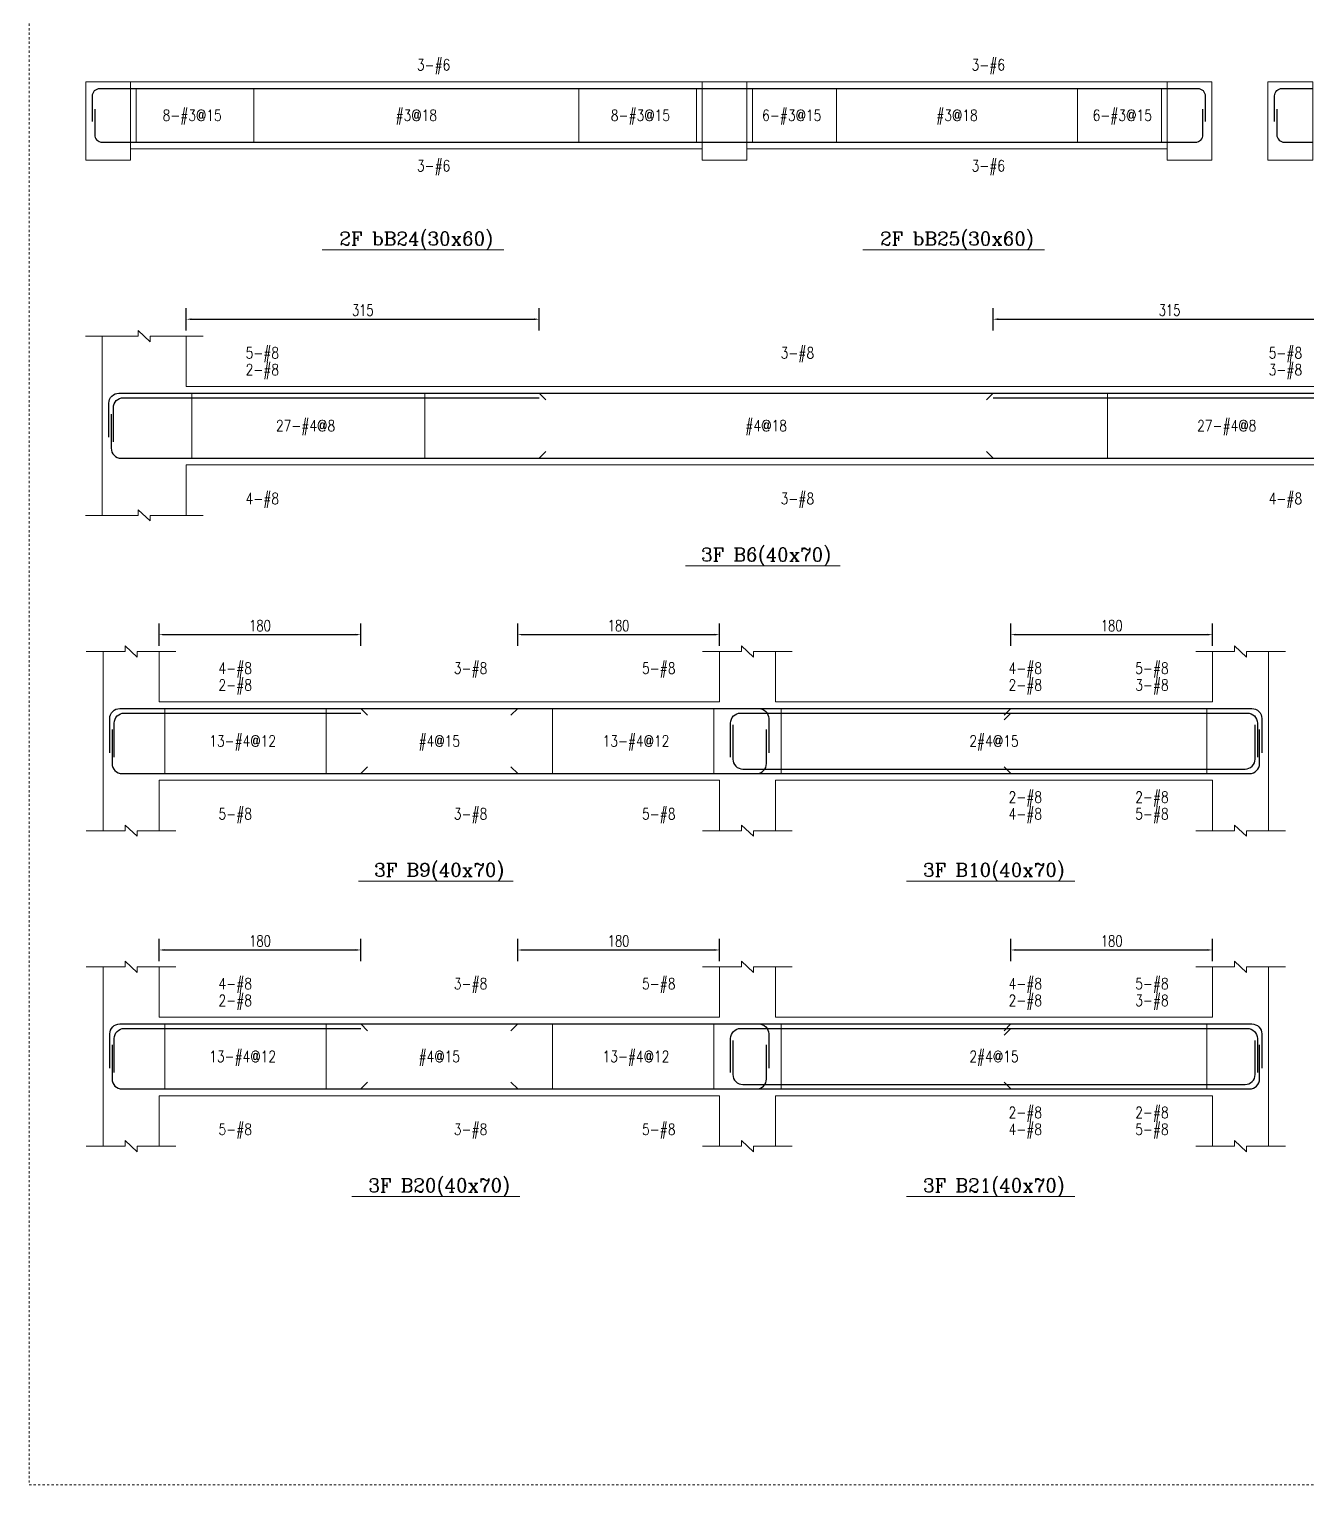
# Model space of a CAD drawing. Header units: millimetres. Extents: x 50 to 17750, y -6050 to -1000.
# Drawn here: x 3600 to 4740, y -3500 to -2201 of the extents above; entities that cross this region are included whole.
import ezdxf
from ezdxf.enums import TextEntityAlignment as Align

# ---------------------------------------------------------------- set-up
doc = ezdxf.new("R2010")
doc.units = ezdxf.units.MM
doc.linetypes.add('DOT', pattern=[4, 2, -2])
for name, color, linetype in [('主筋文字', 3, 'Continuous'), ('主筋文字引線', 3, 'Continuous'), ('主筋線', 1, 'Continuous'), ('剪力筋文字', 3, 'Continuous'), ('剪力筋文字引線', 3, 'Continuous'), ('剪力筋線', 3, 'Continuous'), ('圖框', 132, 'DOT'), ('尺寸標註-字串', 4, 'Continuous'), ('梁柱截斷記號', 3, 'Continuous'), ('梁跨名稱', 3, 'Continuous'), ('梁跨名稱底線', 3, 'Continuous'), ('邊界線', 3, 'Continuous'), ('邊界線-梁支撐外線', 3, 'Continuous')]:
    doc.layers.add(name, color=color, linetype=linetype)
doc.styles.add('note', font='romans', dxfattribs={"width": 0.75, "height": 10})
doc.styles.add('romanc', font='romanc.shx', dxfattribs={"height": 0.2, "bigfont": 'chineset.shx'})
doc.styles.add('romans', font='romans.shx', dxfattribs={"height": 0.2, "bigfont": 'chineset.shx'})
doc.dimstyles.new('BeamRebarDim', dxfattribs={"dimtxt": 12, "dimasz": 4.5, "dimexe": 10, "dimexo": 1, "dimgap": 3, "dimtad": 1, "dimdec": 0, "dimdsep": 46, "dimtxsty": 'note', "dimcen": 2.5, "dimclrd": 256, "dimclre": 256, "dimclrt": 256, "dimadec": 0, "dimazin": 0, "dimtfac": 1, "dimtmove": 0, "dimatfit": 3, "dimfxl": 1, "dimtolj": 1, "dimarcsym": 0})

# ---------------------------------------------------------------- blocks, each defined once
blk = doc.blocks.new('*D50')
at = {"layer": 'Defpoints', "color": 0}
for p in [(4055.234375, -2459.765625), (3740.234375, -2470.765625), (4055.234375, -2470.765625)]:
    blk.add_point(p, dxfattribs=at)
at = {"layer": '尺寸標註-字串', "lineweight": -2}
for p, q in [((3740.234375, -2469.765625), (3740.234375, -2449.765625)), ((4055.234375, -2469.765625), (4055.234375, -2449.765625)), ((3744.734375, -2459.765625), (4050.734375, -2459.765625))]:
    blk.add_line(p, q, dxfattribs=at)
at = {"layer": '尺寸標註-字串'}
for points in [[(3744.734375, -2459.015625), (3744.734375, -2460.515625), (3740.234375, -2459.765625)], [(4050.734375, -2460.515625), (4050.734375, -2459.015625), (4055.234375, -2459.765625)]]:
    blk.add_solid(points, dxfattribs=at)
at = {"layer": '尺寸標註-字串', "insert": (3897.734375, -2451.720625), "char_height": 10, "attachment_point": 5, "style": 'note'}
blk.add_mtext('\\A1;315', dxfattribs=at)
blk = doc.blocks.new('*D51')
at = {"layer": 'Defpoints', "color": 0}
for p in [(4775.234375, -2459.765625), (4460.234375, -2470.765625), (4775.234375, -2470.765625)]:
    blk.add_point(p, dxfattribs=at)
at = {"layer": '尺寸標註-字串', "lineweight": -2}
for p, q in [((4460.234375, -2469.765625), (4460.234375, -2449.765625)), ((4775.234375, -2469.765625), (4775.234375, -2449.765625)), ((4464.734375, -2459.765625), (4770.734375, -2459.765625))]:
    blk.add_line(p, q, dxfattribs=at)
at = {"layer": '尺寸標註-字串'}
for points in [[(4464.734375, -2459.015625), (4464.734375, -2460.515625), (4460.234375, -2459.765625)], [(4770.734375, -2460.515625), (4770.734375, -2459.015625), (4775.234375, -2459.765625)]]:
    blk.add_solid(points, dxfattribs=at)
at = {"layer": '尺寸標註-字串', "insert": (4617.734375, -2451.720625), "char_height": 10, "attachment_point": 5, "style": 'note'}
blk.add_mtext('\\A1;315', dxfattribs=at)
blk = doc.blocks.new('*D56')
at = {"layer": 'Defpoints', "color": 0}
for p in [(3716, -2752.2), (3896, -2741.2), (3896, -2752.2)]:
    blk.add_point(p, dxfattribs=at)
at = {"layer": '尺寸標註-字串', "lineweight": -2}
for p, q in [((3716, -2751.2), (3716, -2731.2)), ((3896, -2751.2), (3896, -2731.2)), ((3720.5, -2741.2), (3891.5, -2741.2))]:
    blk.add_line(p, q, dxfattribs=at)
at = {"layer": '尺寸標註-字串'}
for points in [[(3720.5, -2740.5), (3720.5, -2742), (3716, -2741.2)], [(3891.5, -2742), (3891.5, -2740.5), (3896, -2741.2)]]:
    blk.add_solid(points, dxfattribs=at)
at = {"layer": '尺寸標註-字串', "insert": (3806, -2733.2), "char_height": 10, "attachment_point": 5, "style": 'note'}
blk.add_mtext('\\A1;180', dxfattribs=at)
blk = doc.blocks.new('*D57')
at = {"layer": 'Defpoints', "color": 0}
for p in [(4036, -2752.2), (4216, -2741.2), (4216, -2752.2)]:
    blk.add_point(p, dxfattribs=at)
at = {"layer": '尺寸標註-字串', "lineweight": -2}
for p, q in [((4036, -2751.2), (4036, -2731.2)), ((4216, -2751.2), (4216, -2731.2)), ((4040.5, -2741.2), (4211.5, -2741.2))]:
    blk.add_line(p, q, dxfattribs=at)
at = {"layer": '尺寸標註-字串'}
for points in [[(4040.5, -2740.5), (4040.5, -2742), (4036, -2741.2)], [(4211.5, -2742), (4211.5, -2740.5), (4216, -2741.2)]]:
    blk.add_solid(points, dxfattribs=at)
at = {"layer": '尺寸標註-字串', "insert": (4126, -2733.2), "char_height": 10, "attachment_point": 5, "style": 'note'}
blk.add_mtext('\\A1;180', dxfattribs=at)
blk = doc.blocks.new('*D58')
at = {"layer": 'Defpoints', "color": 0}
for p in [(4476, -2752.2), (4656, -2741.2), (4656, -2752.2)]:
    blk.add_point(p, dxfattribs=at)
at = {"layer": '尺寸標註-字串', "lineweight": -2}
for p, q in [((4476, -2751.2), (4476, -2731.2)), ((4656, -2751.2), (4656, -2731.2)), ((4480.5, -2741.2), (4651.5, -2741.2))]:
    blk.add_line(p, q, dxfattribs=at)
at = {"layer": '尺寸標註-字串'}
for points in [[(4480.5, -2740.5), (4480.5, -2742), (4476, -2741.2)], [(4651.5, -2742), (4651.5, -2740.5), (4656, -2741.2)]]:
    blk.add_solid(points, dxfattribs=at)
at = {"layer": '尺寸標註-字串', "insert": (4566, -2733.2), "char_height": 10, "attachment_point": 5, "style": 'note'}
blk.add_mtext('\\A1;180', dxfattribs=at)
blk = doc.blocks.new('*D63')
at = {"layer": 'Defpoints', "color": 0}
for p in [(3896.015625, -3022.65625), (3716.015625, -3033.65625), (3896.015625, -3033.65625)]:
    blk.add_point(p, dxfattribs=at)
at = {"layer": '尺寸標註-字串', "lineweight": -2}
for p, q in [((3716.015625, -3032.65625), (3716.015625, -3012.65625)), ((3896.015625, -3032.65625), (3896.015625, -3012.65625)), ((3720.515625, -3022.65625), (3891.515625, -3022.65625))]:
    blk.add_line(p, q, dxfattribs=at)
at = {"layer": '尺寸標註-字串'}
for points in [[(3720.515625, -3021.90625), (3720.515625, -3023.40625), (3716.015625, -3022.65625)], [(3891.515625, -3023.40625), (3891.515625, -3021.90625), (3896.015625, -3022.65625)]]:
    blk.add_solid(points, dxfattribs=at)
at = {"layer": '尺寸標註-字串', "insert": (3806.015625, -3014.61125), "char_height": 10, "attachment_point": 5, "style": 'note'}
blk.add_mtext('\\A1;180', dxfattribs=at)
blk = doc.blocks.new('*D64')
at = {"layer": 'Defpoints', "color": 0}
for p in [(4216.015625, -3022.65625), (4036.015625, -3033.65625), (4216.015625, -3033.65625)]:
    blk.add_point(p, dxfattribs=at)
at = {"layer": '尺寸標註-字串', "lineweight": -2}
for p, q in [((4036.015625, -3032.65625), (4036.015625, -3012.65625)), ((4216.015625, -3032.65625), (4216.015625, -3012.65625)), ((4040.515625, -3022.65625), (4211.515625, -3022.65625))]:
    blk.add_line(p, q, dxfattribs=at)
at = {"layer": '尺寸標註-字串'}
for points in [[(4040.515625, -3021.90625), (4040.515625, -3023.40625), (4036.015625, -3022.65625)], [(4211.515625, -3023.40625), (4211.515625, -3021.90625), (4216.015625, -3022.65625)]]:
    blk.add_solid(points, dxfattribs=at)
at = {"layer": '尺寸標註-字串', "insert": (4126.015625, -3014.61125), "char_height": 10, "attachment_point": 5, "style": 'note'}
blk.add_mtext('\\A1;180', dxfattribs=at)
blk = doc.blocks.new('*D65')
at = {"layer": 'Defpoints', "color": 0}
for p in [(4656.015625, -3022.65625), (4476.015625, -3033.65625), (4656.015625, -3033.65625)]:
    blk.add_point(p, dxfattribs=at)
at = {"layer": '尺寸標註-字串', "lineweight": -2}
for p, q in [((4476.015625, -3032.65625), (4476.015625, -3012.65625)), ((4656.015625, -3032.65625), (4656.015625, -3012.65625)), ((4480.515625, -3022.65625), (4651.515625, -3022.65625))]:
    blk.add_line(p, q, dxfattribs=at)
at = {"layer": '尺寸標註-字串'}
for points in [[(4480.515625, -3021.90625), (4480.515625, -3023.40625), (4476.015625, -3022.65625)], [(4651.515625, -3023.40625), (4651.515625, -3021.90625), (4656.015625, -3022.65625)]]:
    blk.add_solid(points, dxfattribs=at)
at = {"layer": '尺寸標註-字串', "insert": (4566.015625, -3014.61125), "char_height": 10, "attachment_point": 5, "style": 'note'}
blk.add_mtext('\\A1;180', dxfattribs=at)

msp = doc.modelspace()

# ---------------------------------------------------------------- linework, layer by layer
at = {"layer": '主筋文字引線', "lineweight": 5}
for points in [[(3933, -2253.8, 0, 1.5, 0), (3933, -2249.3, 0, 0, 0), (3933, -2232.8, 0, 0, 0), (3943, -2232.8, 0, 0, 0)], [(4428, -2253.8, 0, 1.5, 0), (4428, -2249.3, 0, 0, 0), (4428, -2232.8, 0, 0, 0), (4438, -2232.8, 0, 0, 0)], [(3933, -2301.8, 0, 1.5, 0), (3933, -2306.3, 0, 0, 0), (3933, -2322.8, 0, 0, 0), (3943, -2322.8, 0, 0, 0)], [(4428, -2301.8, 0, 1.5, 0), (4428, -2306.3, 0, 0, 0), (4428, -2322.8, 0, 0, 0), (4438, -2322.8, 0, 0, 0)], [(3780.2, -2525.8, 0, 1.5, 0), (3780.2, -2521.3, 0, 0, 0), (3780.2, -2489.8, 0, 0, 0), (3790.2, -2489.8, 0, 0, 0)], [(4257.7, -2525.8, 0, 1.5, 0), (4257.7, -2521.3, 0, 0, 0), (4257.7, -2489.8, 0, 0, 0), (4267.7, -2489.8, 0, 0, 0)], [(4690.2, -2525.8, 0, 1.5, 0), (4690.2, -2521.3, 0, 0, 0), (4690.2, -2489.8, 0, 0, 0), (4703.2, -2489.8, 0, 0, 0)], [(3780.2, -2529.8, 0, 1.5, 0), (3780.2, -2525.3, 0, 0, 0), (3780.2, -2504.8, 0, 0, 0), (3790.2, -2504.8, 0, 0, 0)], [(4690.2, -2529.8, 0, 1.5, 0), (4690.2, -2525.3, 0, 0, 0), (4690.2, -2504.8, 0, 0, 0), (4703.2, -2504.8, 0, 0, 0)], [(3780.2, -2583.8, 0, 1.5, 0), (3780.2, -2588.3, 0, 0, 0), (3780.2, -2619.8, 0, 0, 0), (3790.2, -2619.8, 0, 0, 0)], [(4257.7, -2583.8, 0, 1.5, 0), (4257.7, -2588.3, 0, 0, 0), (4257.7, -2619.8, 0, 0, 0), (4267.7, -2619.8, 0, 0, 0)], [(4690.2, -2583.8, 0, 1.5, 0), (4690.2, -2588.3, 0, 0, 0), (4690.2, -2619.8, 0, 0, 0), (4703.2, -2619.8, 0, 0, 0)], [(3756, -2807.2, 0, 1.5, 0), (3756, -2802.7, 0, 0, 0), (3756, -2771.2, 0, 0, 0), (3766, -2771.2, 0, 0, 0)], [(3966, -2807.2, 0, 1.5, 0), (3966, -2802.7, 0, 0, 0), (3966, -2771.2, 0, 0, 0), (3976, -2771.2, 0, 0, 0)], [(4131, -2807.2, 0, 1.5, 0), (4131, -2802.7, 0, 0, 0), (4131, -2771.2, 0, 0, 0), (4144, -2771.2, 0, 0, 0)], [(4461, -2807.2, 0, 1.5, 0), (4461, -2802.7, 0, 0, 0), (4461, -2771.2, 0, 0, 0), (4471, -2771.2, 0, 0, 0)], [(4571, -2807.2, 0, 1.5, 0), (4571, -2802.7, 0, 0, 0), (4571, -2771.2, 0, 0, 0), (4584, -2771.2, 0, 0, 0)], [(3756, -2811.2, 0, 1.5, 0), (3756, -2806.7, 0, 0, 0), (3756, -2786.2, 0, 0, 0), (3766, -2786.2, 0, 0, 0)], [(4461, -2811.2, 0, 1.5, 0), (4461, -2806.7, 0, 0, 0), (4461, -2786.2, 0, 0, 0), (4471, -2786.2, 0, 0, 0)], [(4571, -2811.2, 0, 1.5, 0), (4571, -2806.7, 0, 0, 0), (4571, -2786.2, 0, 0, 0), (4584, -2786.2, 0, 0, 0)], [(3756, -2865.2, 0, 1.5, 0), (3756, -2869.7, 0, 0, 0), (3756, -2901.2, 0, 0, 0), (3766, -2901.2, 0, 0, 0)], [(3966, -2865.2, 0, 1.5, 0), (3966, -2869.7, 0, 0, 0), (3966, -2901.2, 0, 0, 0), (3976, -2901.2, 0, 0, 0)], [(4131, -2865.2, 0, 1.5, 0), (4131, -2869.7, 0, 0, 0), (4131, -2901.2, 0, 0, 0), (4144, -2901.2, 0, 0, 0)], [(4461, -2861.2, 0, 1.5, 0), (4461, -2865.7, 0, 0, 0), (4461, -2886.2, 0, 0, 0), (4471, -2886.2, 0, 0, 0)], [(4461, -2865.2, 0, 1.5, 0), (4461, -2869.7, 0, 0, 0), (4461, -2901.2, 0, 0, 0), (4471, -2901.2, 0, 0, 0)], [(4571, -2861.2, 0, 1.5, 0), (4571, -2865.7, 0, 0, 0), (4571, -2886.2, 0, 0, 0), (4584, -2886.2, 0, 0, 0)], [(4571, -2865.2, 0, 1.5, 0), (4571, -2869.7, 0, 0, 0), (4571, -2901.2, 0, 0, 0), (4584, -2901.2, 0, 0, 0)], [(3756, -3088.7, 0, 1.5, 0), (3756, -3084.2, 0, 0, 0), (3756, -3052.7, 0, 0, 0), (3766, -3052.7, 0, 0, 0)], [(3966, -3088.7, 0, 1.5, 0), (3966, -3084.2, 0, 0, 0), (3966, -3052.7, 0, 0, 0), (3976, -3052.7, 0, 0, 0)], [(4131, -3088.7, 0, 1.5, 0), (4131, -3084.2, 0, 0, 0), (4131, -3052.7, 0, 0, 0), (4144, -3052.7, 0, 0, 0)], [(4461, -3088.7, 0, 1.5, 0), (4461, -3084.2, 0, 0, 0), (4461, -3052.7, 0, 0, 0), (4471, -3052.7, 0, 0, 0)], [(4571, -3088.7, 0, 1.5, 0), (4571, -3084.2, 0, 0, 0), (4571, -3052.7, 0, 0, 0), (4584, -3052.7, 0, 0, 0)], [(3756, -3092.7, 0, 1.5, 0), (3756, -3088.2, 0, 0, 0), (3756, -3067.7, 0, 0, 0), (3766, -3067.7, 0, 0, 0)], [(4461, -3092.7, 0, 1.5, 0), (4461, -3088.2, 0, 0, 0), (4461, -3067.7, 0, 0, 0), (4471, -3067.7, 0, 0, 0)], [(4571, -3092.7, 0, 1.5, 0), (4571, -3088.2, 0, 0, 0), (4571, -3067.7, 0, 0, 0), (4584, -3067.7, 0, 0, 0)], [(4461, -3142.7, 0, 1.5, 0), (4461, -3147.2, 0, 0, 0), (4461, -3167.7, 0, 0, 0), (4471, -3167.7, 0, 0, 0)], [(4571, -3142.7, 0, 1.5, 0), (4571, -3147.2, 0, 0, 0), (4571, -3167.7, 0, 0, 0), (4584, -3167.7, 0, 0, 0)], [(3756, -3146.7, 0, 1.5, 0), (3756, -3151.2, 0, 0, 0), (3756, -3182.7, 0, 0, 0), (3766, -3182.7, 0, 0, 0)], [(3966, -3146.7, 0, 1.5, 0), (3966, -3151.2, 0, 0, 0), (3966, -3182.7, 0, 0, 0), (3976, -3182.7, 0, 0, 0)], [(4131, -3146.7, 0, 1.5, 0), (4131, -3151.2, 0, 0, 0), (4131, -3182.7, 0, 0, 0), (4144, -3182.7, 0, 0, 0)], [(4461, -3146.7, 0, 1.5, 0), (4461, -3151.2, 0, 0, 0), (4461, -3182.7, 0, 0, 0), (4471, -3182.7, 0, 0, 0)], [(4571, -3146.7, 0, 1.5, 0), (4571, -3151.2, 0, 0, 0), (4571, -3182.7, 0, 0, 0), (4584, -3182.7, 0, 0, 0)]]:
    msp.add_lwpolyline(points, format="xyseb", dxfattribs=at)
at = {"layer": '主筋線', "lineweight": 30}
for points in [[(3656.5, -2283.4), (3656.5, -2260.5, -0.414214), (3663.2, -2253.8), (3690.5, -2253.8)], [(4615.5, -2253.8), (4642.8, -2253.8, -0.414214), (4649.5, -2260.5), (4649.5, -2283.4)], [(4711.4, -2283.4), (4711.4, -2260.5, -0.414214), (4718.1, -2253.8), (4745.4, -2253.8)], [(3658.5, -2272.2), (3658.5, -2295.1, 0.414214), (3665.2, -2301.8), (3690.5, -2301.8)], [(4615.5, -2301.8), (4640.8, -2301.8, 0.414214), (4647.5, -2295.1), (4647.5, -2272.2)], [(4713.4, -2272.2), (4713.4, -2295.1, 0.414214), (4720.1, -2301.8), (4745.4, -2301.8)], [(3671.2, -2565.1), (3671.2, -2534.7, -0.414214), (3680.1, -2525.8), (3740.2, -2525.8)], [(3675.2, -2569.1), (3675.2, -2538.7, -0.414214), (3684.1, -2529.8), (3740.2, -2529.8)], [(3673.2, -2544.4), (3673.2, -2574.9, 0.414214), (3682.1, -2583.8), (3740.2, -2583.8)], [(3672, -2846.6), (3672, -2816.1, -0.414214), (3680.9, -2807.2), (3716, -2807.2)], [(3676, -2850.6), (3676, -2820.1, -0.414214), (3684.9, -2811.2), (3716, -2811.2)], [(4216, -2807.2), (4251.1, -2807.2, -0.414214), (4260, -2816.1), (4260, -2846.6)], [(4226, -2850.6), (4226, -2820.1, -0.414214), (4234.9, -2811.2), (4266, -2811.2)], [(4656, -2807.2), (4691.1, -2807.2, -0.414214), (4700, -2816.1), (4700, -2846.6)], [(4656, -2811.2), (4687.1, -2811.2, -0.414214), (4696, -2820.1), (4696, -2850.6)], [(3674, -2825.8), (3674, -2856.3, 0.414214), (3682.9, -2865.2), (3716, -2865.2)], [(4216, -2865.2), (4249.1, -2865.2, 0.414214), (4258, -2856.3), (4258, -2825.8)], [(4228, -2821.8), (4228, -2852.3, 0.414214), (4236.9, -2861.2), (4266, -2861.2)], [(4656, -2861.2), (4685.1, -2861.2, 0.414214), (4694, -2852.3), (4694, -2821.8)], [(4656, -2865.2), (4689.1, -2865.2, 0.414214), (4698, -2856.3), (4698, -2825.8)], [(3672, -3128), (3672, -3097.5, -0.414214), (3680.9, -3088.7), (3716, -3088.7)], [(4216, -3088.7), (4251.1, -3088.7, -0.414214), (4260, -3097.5), (4260, -3128)], [(4656, -3088.7), (4691.1, -3088.7, -0.414214), (4700, -3097.5), (4700, -3128)], [(3676, -3132), (3676, -3101.5, -0.414214), (3684.9, -3092.7), (3716, -3092.7)], [(4226, -3132), (4226, -3101.5, -0.414214), (4234.9, -3092.7), (4266, -3092.7)], [(4228, -3103.3), (4228, -3133.8, 0.414214), (4236.9, -3142.7), (4266, -3142.7)], [(4656, -3092.7), (4687.1, -3092.7, -0.414214), (4696, -3101.5), (4696, -3132)], [(4656, -3142.7), (4685.1, -3142.7, 0.414214), (4694, -3133.8), (4694, -3103.3)], [(3674, -3107.3), (3674, -3137.8, 0.414214), (3682.9, -3146.7), (3716, -3146.7)], [(4216, -3146.7), (4249.1, -3146.7, 0.414214), (4258, -3137.8), (4258, -3107.3)], [(4656, -3146.7), (4689.1, -3146.7, 0.414214), (4698, -3137.8), (4698, -3107.3)]]:
    msp.add_lwpolyline(points, format="xyb", dxfattribs=at)
for points in [[(3690.5, -2253.8), (4200.5, -2253.8)], [(4200.5, -2253.8), (4240.5, -2253.8)], [(4200.5, -2253.8), (4240.5, -2253.8)], [(4240.5, -2253.8), (4615.5, -2253.8)], [(3690.5, -2301.8), (4200.5, -2301.8)], [(4200.5, -2301.8), (4240.5, -2301.8)], [(4200.5, -2301.8), (4240.5, -2301.8)], [(4240.5, -2301.8), (4615.5, -2301.8)], [(3740.2, -2525.8), (4055.2, -2525.8)], [(3740.2, -2529.8), (4055.2, -2529.8)], [(4055.2, -2525.8), (4460.2, -2525.8)], [(4055.2, -2525.8), (4061.2, -2531.8)], [(4460.2, -2525.8), (4454.2, -2531.8)], [(4460.2, -2525.8), (4775.2, -2525.8)], [(4460.2, -2529.8), (4775.2, -2529.8)], [(3740.2, -2583.8), (4055.2, -2583.8)], [(4055.2, -2583.8), (4061.2, -2577.8)], [(4055.2, -2583.8), (4460.2, -2583.8)], [(4460.2, -2583.8), (4454.2, -2577.8)], [(4460.2, -2583.8), (4775.2, -2583.8)], [(3716, -2807.2), (3896, -2807.2)], [(3716, -2811.2), (3896, -2811.2)], [(3896, -2807.2), (4036, -2807.2)], [(3896, -2807.2), (3902, -2813.2)], [(4036, -2807.2), (4030, -2813.2)], [(4036, -2807.2), (4216, -2807.2)], [(4216, -2807.2), (4266, -2807.2)], [(4216, -2807.2), (4266, -2807.2)], [(4266, -2807.2), (4476, -2807.2)], [(4266, -2811.2), (4476, -2811.2)], [(4476, -2807.2), (4470, -2813.2)], [(4476, -2811.2), (4470, -2817.2)], [(4476, -2807.2), (4656, -2807.2)], [(4476, -2811.2), (4656, -2811.2)], [(3716, -2865.2), (3896, -2865.2)], [(3896, -2865.2), (3902, -2859.2)], [(3896, -2865.2), (4036, -2865.2)], [(4036, -2865.2), (4030, -2859.2)], [(4036, -2865.2), (4216, -2865.2)], [(4216, -2865.2), (4266, -2865.2)], [(4216, -2865.2), (4266, -2865.2)], [(4266, -2861.2), (4656, -2861.2)], [(4266, -2865.2), (4476, -2865.2)], [(4476, -2865.2), (4470, -2859.2)], [(4476, -2865.2), (4656, -2865.2)], [(3716, -3088.7), (3896, -3088.7)], [(3896, -3088.7), (4036, -3088.7)], [(3896, -3088.7), (3902, -3094.7)], [(4036, -3088.7), (4030, -3094.7)], [(4036, -3088.7), (4216, -3088.7)], [(4216, -3088.7), (4266, -3088.7)], [(4216, -3088.7), (4266, -3088.7)], [(4266, -3088.7), (4476, -3088.7)], [(4476, -3088.7), (4470, -3094.7)], [(4476, -3088.7), (4656, -3088.7)], [(3716, -3092.7), (3896, -3092.7)], [(4266, -3092.7), (4476, -3092.7)], [(4476, -3092.7), (4470, -3098.7)], [(4476, -3092.7), (4656, -3092.7)], [(3896, -3146.7), (3902, -3140.7)], [(4036, -3146.7), (4030, -3140.7)], [(4266, -3142.7), (4656, -3142.7)], [(4476, -3146.7), (4470, -3140.7)], [(3716, -3146.7), (3896, -3146.7)], [(3896, -3146.7), (4036, -3146.7)], [(4036, -3146.7), (4216, -3146.7)], [(4216, -3146.7), (4266, -3146.7)], [(4216, -3146.7), (4266, -3146.7)], [(4266, -3146.7), (4476, -3146.7)], [(4476, -3146.7), (4656, -3146.7)]]:
    msp.add_lwpolyline(points, dxfattribs=at)
at = {"layer": '剪力筋文字引線', "lineweight": 5}
for points in [[(3695.5, -2277.8, 0, 1.5, 0), (3700, -2277.8, 0, 0, 0), (3713.5, -2277.8, 0, 0, 0)], [(3800.5, -2277.8, 0, 1.5, 0), (3796, -2277.8, 0, 0, 0), (3777.5, -2277.8, 0, 0, 0)], [(3800.5, -2277.8, 0, 1.5, 0), (3805, -2277.8, 0, 0, 0), (3921.5, -2277.8, 0, 0, 0)], [(4090.5, -2277.8, 0, 1.5, 0), (4086, -2277.8, 0, 0, 0), (3969.5, -2277.8, 0, 0, 0)], [(4090.5, -2277.8, 0, 1.5, 0), (4095, -2277.8, 0, 0, 0), (4113.5, -2277.8, 0, 0, 0)], [(4195.5, -2277.8, 0, 1.5, 0), (4191, -2277.8, 0, 0, 0), (4177.5, -2277.8, 0, 0, 0)], [(4245.5, -2277.8, 0, 1.5, 0), (4250, -2277.8, 0, 0, 0), (4248.5, -2277.8, 0, 0, 0)], [(4320.5, -2277.8, 0, 1.5, 0), (4316, -2277.8, 0, 0, 0), (4312.5, -2277.8, 0, 0, 0)], [(4320.5, -2277.8, 0, 1.5, 0), (4325, -2277.8, 0, 0, 0), (4404, -2277.8, 0, 0, 0)], [(4535.5, -2277.8, 0, 1.5, 0), (4531, -2277.8, 0, 0, 0), (4452, -2277.8, 0, 0, 0)], [(4535.5, -2277.8, 0, 1.5, 0), (4540, -2277.8, 0, 0, 0), (4543.5, -2277.8, 0, 0, 0)], [(4610.5, -2277.8, 0, 1.5, 0), (4606, -2277.8, 0, 0, 0), (4607.5, -2277.8, 0, 0, 0)], [(3745.2, -2554.8, 0, 1.5, 0), (3749.7, -2554.8, 0, 0, 0), (3814.7, -2554.8, 0, 0, 0)], [(3953.2, -2554.8, 0, 1.5, 0), (3948.7, -2554.8, 0, 0, 0), (3878.7, -2554.8, 0, 0, 0)], [(3953.2, -2554.8, 0, 1.5, 0), (3957.7, -2554.8, 0, 0, 0), (4233.7, -2554.8, 0, 0, 0)], [(4562.2, -2554.8, 0, 1.5, 0), (4557.7, -2554.8, 0, 0, 0), (4281.7, -2554.8, 0, 0, 0)], [(4562.2, -2554.8, 0, 1.5, 0), (4566.7, -2554.8, 0, 0, 0), (4636.7, -2554.8, 0, 0, 0)], [(4770.2, -2554.8, 0, 1.5, 0), (4765.7, -2554.8, 0, 0, 0), (4700.7, -2554.8, 0, 0, 0)], [(3721, -2836.2, 0, 1.5, 0), (3725.5, -2836.2, 0, 0, 0), (3754.5, -2836.2, 0, 0, 0)], [(3865, -2836.2, 0, 1.5, 0), (3860.5, -2836.2, 0, 0, 0), (3826.5, -2836.2, 0, 0, 0)], [(3865, -2836.2, 0, 1.5, 0), (3869.5, -2836.2, 0, 0, 0), (3942, -2836.2, 0, 0, 0)], [(4067, -2836.2, 0, 1.5, 0), (4062.5, -2836.2, 0, 0, 0), (3990, -2836.2, 0, 0, 0)], [(4067, -2836.2, 0, 1.5, 0), (4071.5, -2836.2, 0, 0, 0), (4105.5, -2836.2, 0, 0, 0)], [(4211, -2836.2, 0, 1.5, 0), (4206.5, -2836.2, 0, 0, 0), (4177.5, -2836.2, 0, 0, 0)], [(4271, -2836.2, 0, 1.5, 0), (4275.5, -2836.2, 0, 0, 0), (4433, -2836.2, 0, 0, 0)], [(4651, -2836.2, 0, 1.5, 0), (4646.5, -2836.2, 0, 0, 0), (4489, -2836.2, 0, 0, 0)], [(3721, -3117.7, 0, 1.5, 0), (3725.5, -3117.7, 0, 0, 0), (3754.5, -3117.7, 0, 0, 0)], [(3865, -3117.7, 0, 1.5, 0), (3860.5, -3117.7, 0, 0, 0), (3826.5, -3117.7, 0, 0, 0)], [(3865, -3117.7, 0, 1.5, 0), (3869.5, -3117.7, 0, 0, 0), (3942, -3117.7, 0, 0, 0)], [(4067, -3117.7, 0, 1.5, 0), (4062.5, -3117.7, 0, 0, 0), (3990, -3117.7, 0, 0, 0)], [(4067, -3117.7, 0, 1.5, 0), (4071.5, -3117.7, 0, 0, 0), (4105.5, -3117.7, 0, 0, 0)], [(4211, -3117.7, 0, 1.5, 0), (4206.5, -3117.7, 0, 0, 0), (4177.5, -3117.7, 0, 0, 0)], [(4271, -3117.7, 0, 1.5, 0), (4275.5, -3117.7, 0, 0, 0), (4433, -3117.7, 0, 0, 0)], [(4651, -3117.7, 0, 1.5, 0), (4646.5, -3117.7, 0, 0, 0), (4489, -3117.7, 0, 0, 0)]]:
    msp.add_lwpolyline(points, format="xyseb", dxfattribs=at)
at = {"layer": '剪力筋線', "lineweight": 5}
for points in [[(3695.5, -2253.6), (3695.5, -2302)], [(3800.5, -2253.6), (3800.5, -2302)], [(4090.5, -2253.6), (4090.5, -2302)], [(4195.5, -2253.6), (4195.5, -2302)], [(4245.5, -2253.6), (4245.5, -2302)], [(4320.5, -2253.6), (4320.5, -2302)], [(4535.5, -2253.6), (4535.5, -2302)], [(4610.5, -2253.6), (4610.5, -2302)], [(3745.2, -2525.6), (3745.2, -2583.9)], [(3953.2, -2525.6), (3953.2, -2583.9)], [(4562.2, -2525.6), (4562.2, -2583.9)], [(3721, -2807), (3721, -2865.4)], [(3865, -2807), (3865, -2865.4)], [(4067, -2807), (4067, -2865.4)], [(4211, -2807), (4211, -2865.4)], [(4271, -2807), (4271, -2865.4)], [(4651, -2807), (4651, -2865.4)], [(3721, -3088.5), (3721, -3146.8)], [(3865, -3088.5), (3865, -3146.8)], [(4067, -3088.5), (4067, -3146.8)], [(4211, -3088.5), (4211, -3146.8)], [(4271, -3088.5), (4271, -3146.8)], [(4651, -3088.5), (4651, -3146.8)]]:
    msp.add_lwpolyline(points, dxfattribs=at)
at = {"layer": '圖框', "lineweight": 5}
msp.add_lwpolyline([(3600, -3500), (7100, -3500), (7100, -1000), (3600, -1000), (3600, -3500)], dxfattribs=at)
at = {"layer": '梁柱截斷記號', "lineweight": 5}
for points in [[(3650.2, -2474.8), (3697.3, -2474.8), (3697.3, -2469.8), (3708.1, -2479.8), (3708.1, -2474.8), (3755.2, -2474.8)], [(3650.2, -2634.8), (3697.3, -2634.8), (3697.3, -2629.8), (3708.1, -2639.8), (3708.1, -2634.8), (3755.2, -2634.8)], [(3651, -2756.2), (3685.6, -2756.2), (3685.6, -2751.2), (3696.4, -2761.2), (3696.4, -2756.2), (3731, -2756.2)], [(4201, -2756.2), (4235.6, -2756.2), (4235.6, -2751.2), (4246.4, -2761.2), (4246.4, -2756.2), (4281, -2756.2)], [(4641, -2756.2), (4675.6, -2756.2), (4675.6, -2751.2), (4686.4, -2761.2), (4686.4, -2756.2), (4721, -2756.2)], [(3651, -2916.2), (3685.6, -2916.2), (3685.6, -2911.2), (3696.4, -2921.2), (3696.4, -2916.2), (3731, -2916.2)], [(4201, -2916.2), (4235.6, -2916.2), (4235.6, -2911.2), (4246.4, -2921.2), (4246.4, -2916.2), (4281, -2916.2)], [(4641, -2916.2), (4675.6, -2916.2), (4675.6, -2911.2), (4686.4, -2921.2), (4686.4, -2916.2), (4721, -2916.2)], [(3651, -3037.7), (3685.6, -3037.7), (3685.6, -3032.7), (3696.4, -3042.7), (3696.4, -3037.7), (3731, -3037.7)], [(4201, -3037.7), (4235.6, -3037.7), (4235.6, -3032.7), (4246.4, -3042.7), (4246.4, -3037.7), (4281, -3037.7)], [(4641, -3037.7), (4675.6, -3037.7), (4675.6, -3032.7), (4686.4, -3042.7), (4686.4, -3037.7), (4721, -3037.7)], [(3651, -3197.7), (3685.6, -3197.7), (3685.6, -3192.7), (3696.4, -3202.7), (3696.4, -3197.7), (3731, -3197.7)], [(4201, -3197.7), (4235.6, -3197.7), (4235.6, -3192.7), (4246.4, -3202.7), (4246.4, -3197.7), (4281, -3197.7)], [(4641, -3197.7), (4675.6, -3197.7), (4675.6, -3192.7), (4686.4, -3202.7), (4686.4, -3197.7), (4721, -3197.7)]]:
    msp.add_lwpolyline(points, dxfattribs=at)
at = {"layer": '梁跨名稱底線', "lineweight": 5}
for points in [[(3861.5, -2397.8), (4023.5, -2397.8)], [(4344, -2397.8), (4506, -2397.8)], [(4185.7, -2679.8), (4323.7, -2679.8)], [(3894, -2961.2), (4032, -2961.2)], [(4383, -2961.2), (4533, -2961.2)], [(3888, -3242.7), (4038, -3242.7)], [(4383, -3242.7), (4533, -3242.7)]]:
    msp.add_lwpolyline(points, dxfattribs=at)
at = {"layer": '邊界線', "lineweight": 5}
for points in [[(3690.5, -2247.8), (4200.5, -2247.8)], [(4240.5, -2247.8), (4615.5, -2247.8)], [(3690.5, -2307.8), (4200.5, -2307.8)], [(4240.5, -2307.8), (4615.5, -2307.8)], [(3665.2, -2519.8), (3665.2, -2474.8)], [(3740.2, -2474.8), (3740.2, -2519.8)], [(3665.2, -2589.8), (3665.2, -2519.8)], [(3740.2, -2519.8), (4775.2, -2519.8)], [(3665.2, -2634.8), (3665.2, -2589.8)], [(3740.2, -2634.8), (3740.2, -2589.8)], [(3740.2, -2589.8), (4775.2, -2589.8)], [(3666, -2801.2), (3666, -2756.2)], [(3716, -2756.2), (3716, -2801.2)], [(4216, -2801.2), (4216, -2756.2)], [(4266, -2801.2), (4266, -2756.2)], [(4656, -2801.2), (4656, -2756.2)], [(4706, -2801.2), (4706, -2756.2)], [(3666, -2871.2), (3666, -2801.2)], [(3716, -2801.2), (4216, -2801.2)], [(4266, -2801.2), (4656, -2801.2)], [(4706, -2871.2), (4706, -2801.2)], [(3666, -2916.2), (3666, -2871.2)], [(3716, -2916.2), (3716, -2871.2)], [(3716, -2871.2), (4216, -2871.2)], [(4216, -2916.2), (4216, -2871.2)], [(4266, -2916.2), (4266, -2871.2)], [(4266, -2871.2), (4656, -2871.2)], [(4656, -2916.2), (4656, -2871.2)], [(4706, -2916.2), (4706, -2871.2)], [(3666, -3082.7), (3666, -3037.7)], [(3716, -3037.7), (3716, -3082.7)], [(4216, -3082.7), (4216, -3037.7)], [(4266, -3082.7), (4266, -3037.7)], [(4656, -3082.7), (4656, -3037.7)], [(4706, -3082.7), (4706, -3037.7)], [(3666, -3152.7), (3666, -3082.7)], [(3716, -3082.7), (4216, -3082.7)], [(4266, -3082.7), (4656, -3082.7)], [(4706, -3152.7), (4706, -3082.7)], [(3666, -3197.7), (3666, -3152.7)], [(3716, -3197.7), (3716, -3152.7)], [(3716, -3152.7), (4216, -3152.7)], [(4216, -3197.7), (4216, -3152.7)], [(4266, -3197.7), (4266, -3152.7)], [(4266, -3152.7), (4656, -3152.7)], [(4656, -3197.7), (4656, -3152.7)], [(4706, -3197.7), (4706, -3152.7)]]:
    msp.add_lwpolyline(points, dxfattribs=at)
at = {"layer": '邊界線-梁支撐外線', "lineweight": 5}
for points in [[(3650.5, -2317.8), (3690.5, -2317.8), (3690.5, -2247.8), (3650.5, -2247.8), (3650.5, -2317.8)], [(4200.5, -2317.8), (4240.5, -2317.8), (4240.5, -2247.8), (4200.5, -2247.8), (4200.5, -2317.8)], [(4615.5, -2317.8), (4655.5, -2317.8), (4655.5, -2247.8), (4615.5, -2247.8), (4615.5, -2317.8)], [(4705.4, -2317.8), (4745.4, -2317.8), (4745.4, -2247.8), (4705.4, -2247.8), (4705.4, -2317.8)]]:
    msp.add_lwpolyline(points, dxfattribs=at)

# ---------------------------------------------------------------- texts
at = {"layer": '主筋文字', "style": 'romans', "width": 0.8}
for s, p in [('3-#6', (3946, -2232.8)), ('3-#6', (4441, -2232.8)), ('3-#6', (3946, -2322.8)), ('3-#6', (4441, -2322.8)), ('5-#8', (3793.2, -2489.8)), ('3-#8', (4270.7, -2489.8)), ('5-#8', (4706.2, -2489.8)), ('2-#8', (3793.2, -2504.8)), ('3-#8', (4706.2, -2504.8)), ('4-#8', (3793.2, -2619.8)), ('3-#8', (4270.7, -2619.8)), ('4-#8', (4706.2, -2619.8)), ('4-#8', (3769, -2771.2)), ('3-#8', (3979, -2771.2)), ('5-#8', (4147, -2771.2)), ('4-#8', (4474, -2771.2)), ('5-#8', (4587, -2771.2)), ('2-#8', (3769, -2786.2)), ('2-#8', (4474, -2786.2)), ('3-#8', (4587, -2786.2)), ('2-#8', (4474, -2886.2)), ('2-#8', (4587, -2886.2)), ('5-#8', (3769, -2901.2)), ('3-#8', (3979, -2901.2)), ('5-#8', (4147, -2901.2)), ('4-#8', (4474, -2901.2)), ('5-#8', (4587, -2901.2)), ('4-#8', (3769, -3052.7)), ('3-#8', (3979, -3052.7)), ('5-#8', (4147, -3052.7)), ('4-#8', (4474, -3052.7)), ('5-#8', (4587, -3052.7)), ('2-#8', (3769, -3067.7)), ('2-#8', (4474, -3067.7)), ('3-#8', (4587, -3067.7)), ('2-#8', (4474, -3167.7)), ('2-#8', (4587, -3167.7)), ('5-#8', (3769, -3182.7)), ('3-#8', (3979, -3182.7)), ('5-#8', (4147, -3182.7)), ('4-#8', (4474, -3182.7)), ('5-#8', (4587, -3182.7))]:
    msp.add_text(s, height=10, dxfattribs=at).set_placement(p, align=Align.MIDDLE_LEFT)
at = {"layer": '剪力筋文字', "style": 'romans', "width": 0.8}
for s, p in [('8-#3@15', (3745.5, -2282.8)), ('#3@18', (3945.5, -2282.8)), ('8-#3@15', (4145.5, -2282.8)), ('6-#3@15', (4280.5, -2282.8)), ('#3@18', (4428, -2282.8)), ('6-#3@15', (4575.5, -2282.8)), ('27-#4@8', (3846.7, -2559.8)), ('#4@18', (4257.7, -2559.8)), ('27-#4@8', (4668.7, -2559.8)), ('13-#4@12', (3790.5, -2841.2)), ('#4@15', (3966, -2841.2)), ('13-#4@12', (4141.5, -2841.2)), ('2#4@15', (4461, -2841.2)), ('13-#4@12', (3790.5, -3122.7)), ('#4@15', (3966, -3122.7)), ('13-#4@12', (4141.5, -3122.7)), ('2#4@15', (4461, -3122.7))]:
    msp.add_text(s, height=10, dxfattribs=at).set_placement(p, align=Align.CENTER)
at = {"layer": '梁跨名稱', "style": 'romanc'}
for s, p in [('2F bB24(30x60)', (3945.5, -2393.8)), ('2F bB25(30x60)', (4428, -2393.8)), ('3F B6(40x70)', (4257.7, -2675.8)), ('3F B9(40x70)', (3966, -2957.2)), ('3F B10(40x70)', (4461, -2957.2)), ('3F B20(40x70)', (3966, -3238.7)), ('3F B21(40x70)', (4461, -3238.7))]:
    msp.add_text(s, height=12, dxfattribs=at).set_placement(p, align=Align.CENTER)

# ---------------------------------------------------------------- dimensions: what is measured, and where the dimension line sits
at = {"layer": '尺寸標註-字串'}
for base, p1, p2, picture, middle in [((4055.2, -2459.8), (3740.2, -2470.8), (4055.2, -2470.8), '*D50', (3897.7, -2451.7)), ((4775.2, -2459.8), (4460.2, -2470.8), (4775.2, -2470.8), '*D51', (4617.7, -2451.7)), ((3896, -2741.2), (3716, -2752.2), (3896, -2752.2), '*D56', (3806, -2733.2)), ((4216, -2741.2), (4036, -2752.2), (4216, -2752.2), '*D57', (4126, -2733.2)), ((4656, -2741.2), (4476, -2752.2), (4656, -2752.2), '*D58', (4566, -2733.2)), ((3896, -3022.7), (3716, -3033.7), (3896, -3033.7), '*D63', (3806, -3014.6)), ((4216, -3022.7), (4036, -3033.7), (4216, -3033.7), '*D64', (4126, -3014.6)), ((4656, -3022.7), (4476, -3033.7), (4656, -3033.7), '*D65', (4566, -3014.6))]:
    dim = msp.add_linear_dim(base=base, p1=p1, p2=p2, dimstyle='BeamRebarDim', dxfattribs=at)
    dim.commit()
    dim.dimension.update_dxf_attribs({"geometry": picture, "text_midpoint": middle})

doc.saveas('drawing.dxf')
